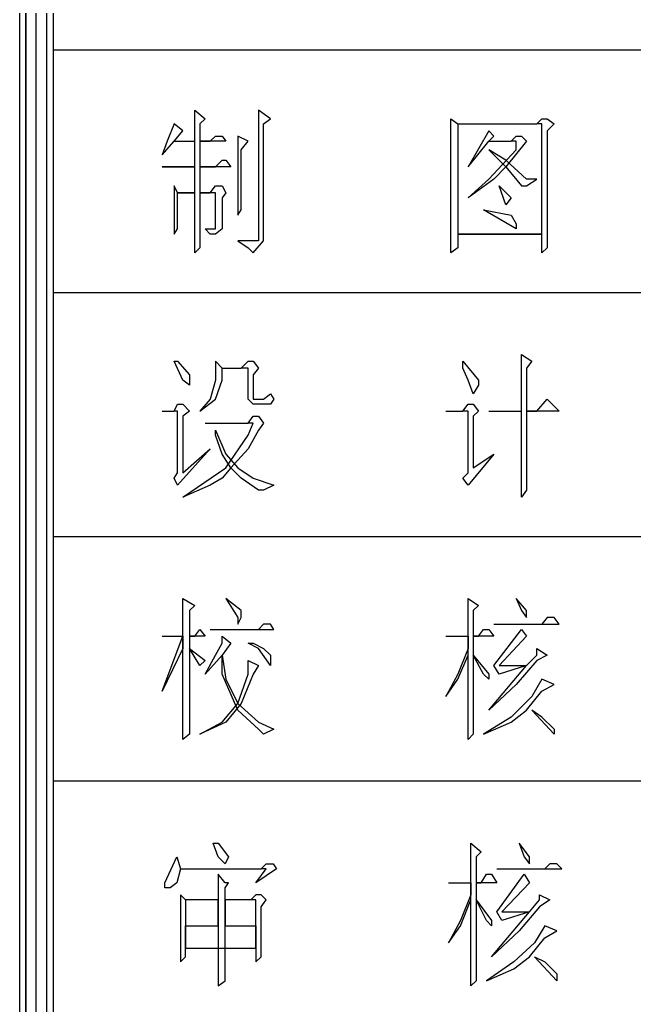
# Model space of a CAD drawing. Extents: x 0 to 1476, y -3 to 841.
# Drawn here: x 403.11 to 418.25, y 23.47 to 47.75 of the extents above; entities that cross this region are included whole.
import ezdxf

# ---------------------------------------------------------------- set-up
doc = ezdxf.new("R2010")
doc.units = 0
doc.header["$LTSCALE"] = 3
doc.header["$MEASUREMENT"] = 0
doc.layers.add('2', color=1, linetype='CONTINUOUS')
doc.layers.add('BORDER', color=7, linetype='CONTINUOUS')

msp = doc.modelspace()

# ---------------------------------------------------------------- linework, layer by layer
at = {"layer": '2'}
msp.add_line((403.10812, 11.00812), (403.10812, 409.85467), dxfattribs=at)
at = {"layer": 'BORDER'}
for p, q in [((403.25594, 11.00812), (403.25594, 61.71126)), ((403.25594, 61.71126), (403.25594, 11.00812)), ((403.51001, 10.60253), (403.51001, 61.4572)), ((403.76407, 61.20314), (403.76407, 10.85659)), ((403.93344, 61.03376), (403.93344, 11.02597)), ((582.99188, 47.00019), (403.94687, 47.00019)), ((407.41905, 45.51816), (407.67311, 45.30644)), ((407.41905, 44.75598), (407.41905, 45.51816)), ((408.98576, 45.51816), (408.98576, 42.30005)), ((409.28217, 45.30644), (408.98576, 45.51816)), ((406.91092, 45.17941), (406.74155, 44.75598)), ((407.12264, 45.01004), (406.91092, 45.17941)), ((407.67311, 45.30644), (407.54608, 45.17941)), ((407.54608, 45.17941), (407.54608, 44.75598)), ((409.11279, 45.17941), (409.28217, 45.30644)), ((409.11279, 42.30005), (409.11279, 45.17941)), ((413.72824, 42.00364), (413.72824, 45.30644)), ((413.72824, 45.30644), (413.89762, 45.17941)), ((413.89762, 45.17941), (413.89762, 42.13067)), ((413.89762, 45.17941), (415.84542, 45.17941)), ((415.84542, 45.17941), (415.97246, 45.30644)), ((415.97246, 45.17941), (415.84542, 45.17941)), ((415.97246, 45.30644), (416.09949, 45.30644)), ((415.97246, 42.46942), (415.97246, 45.17941)), ((416.09949, 45.30644), (416.26886, 45.17941)), ((416.26886, 45.17941), (416.09949, 45.01004)), ((406.91092, 44.75598), (407.12264, 45.01004)), ((414.6598, 45.01004), (414.15168, 44.12082)), ((414.78683, 44.88301), (414.6598, 45.01004)), ((416.09949, 45.01004), (416.09949, 42.13067)), ((406.61452, 44.41723), (406.91092, 44.75598)), ((406.74155, 44.75598), (406.61452, 44.41723)), ((406.91092, 44.75598), (407.41905, 44.75598)), ((407.41905, 44.12082), (407.41905, 44.75598)), ((407.54608, 44.75598), (407.54608, 44.12082)), ((408.18123, 44.75598), (407.54608, 44.75598)), ((407.54608, 44.75598), (407.80014, 44.75598)), ((407.80014, 44.75598), (407.92717, 44.88301)), ((407.92717, 44.88301), (408.09655, 44.88301)), ((408.09655, 44.88301), (408.18123, 44.75598)), ((408.47764, 44.88301), (408.47764, 42.9352)), ((408.7317, 44.75598), (408.47764, 44.88301)), ((408.56232, 44.54426), (408.7317, 44.75598)), ((414.15168, 44.12082), (414.6598, 44.75598)), ((414.6598, 44.75598), (414.78683, 44.88301)), ((414.6598, 44.75598), (415.21027, 44.75598)), ((415.59136, 44.75598), (415.08324, 44.12082)), ((415.21027, 44.75598), (415.3373, 44.88301)), ((415.3373, 44.75598), (415.21027, 44.75598)), ((415.3373, 44.88301), (415.46433, 44.88301)), ((415.3373, 44.54426), (415.3373, 44.75598)), ((415.46433, 44.88301), (415.59136, 44.75598)), ((408.56232, 43.06223), (408.56232, 44.54426)), ((414.6598, 43.82442), (415.3373, 44.54426)), ((414.6598, 44.54426), (415.08324, 44.12082)), ((415.08324, 44.2902), (414.6598, 44.54426)), ((407.92717, 44.12082), (408.09655, 44.2902)), ((408.09655, 44.2902), (408.18123, 44.2902)), ((408.18123, 44.2902), (408.30826, 44.12082)), ((415.59136, 43.82442), (415.08324, 44.2902)), ((406.61452, 44.12082), (407.41905, 44.12082)), ((407.41905, 44.12082), (406.61452, 44.12082)), ((407.41905, 43.48567), (407.41905, 44.12082)), ((407.54608, 44.12082), (407.54608, 43.48567)), ((408.30826, 44.12082), (407.54608, 44.12082)), ((407.54608, 44.12082), (407.92717, 44.12082)), ((415.08324, 44.12082), (414.78683, 43.82442)), ((415.08324, 44.12082), (415.46433, 43.65504)), ((414.15168, 43.35864), (414.6598, 43.82442)), ((414.78683, 43.82442), (414.15168, 43.35864)), ((415.84542, 43.82442), (415.59136, 43.82442)), ((415.59136, 43.65504), (415.84542, 43.82442)), ((406.91092, 43.65504), (406.91092, 42.46942)), ((406.99561, 43.48567), (406.91092, 43.65504)), ((406.99561, 43.48567), (407.41905, 43.48567)), ((406.99561, 42.59645), (406.99561, 43.48567)), ((407.41905, 43.48567), (406.99561, 43.48567)), ((407.41905, 42.00364), (407.41905, 43.48567)), ((407.54608, 43.48567), (407.54608, 42.13067)), ((407.92717, 43.48567), (407.54608, 43.48567)), ((407.54608, 43.48567), (407.80014, 43.48567)), ((407.80014, 43.48567), (407.92717, 43.65504)), ((407.92717, 43.65504), (408.09655, 43.65504)), ((407.92717, 42.59645), (407.92717, 43.48567)), ((408.09655, 43.65504), (408.18123, 43.48567)), ((408.18123, 43.48567), (408.09655, 43.35864)), ((415.08324, 43.18926), (414.91387, 43.65504)), ((414.91387, 43.65504), (415.21027, 43.35864)), ((415.46433, 43.65504), (415.59136, 43.65504)), ((408.09655, 43.35864), (408.09655, 42.59645)), ((415.21027, 43.35864), (415.08324, 43.18926)), ((408.47764, 42.9352), (408.56232, 43.06223)), ((415.3373, 42.59645), (414.53277, 43.06223)), ((414.53277, 43.06223), (415.21027, 42.9352)), ((415.21027, 42.9352), (415.3373, 42.72348)), ((415.3373, 42.72348), (415.3373, 42.59645)), ((406.91092, 42.46942), (406.99561, 42.59645)), ((407.67311, 42.59645), (407.92717, 42.59645)), ((407.80014, 42.46942), (407.67311, 42.59645)), ((408.09655, 42.59645), (407.92717, 42.46942)), ((407.92717, 42.46942), (407.80014, 42.46942)), ((408.47764, 42.30005), (408.7317, 42.13067)), ((408.98576, 42.30005), (408.47764, 42.30005)), ((408.85873, 42.00364), (409.11279, 42.30005)), ((413.89762, 42.46942), (415.97246, 42.46942)), ((415.97246, 42.46942), (413.89762, 42.46942)), ((415.97246, 42.00364), (415.97246, 42.46942)), ((407.54608, 42.13067), (407.41905, 42.00364)), ((408.7317, 42.13067), (408.85873, 42.00364)), ((413.89762, 42.13067), (413.72824, 42.00364)), ((416.09949, 42.13067), (415.97246, 42.00364)), ((403.94687, 41.02974), (463.94776, 41.02974)), ((407.12264, 38.87021), (406.91092, 39.33599)), ((406.91092, 39.33599), (406.99561, 39.33599)), ((406.99561, 39.33599), (407.29202, 38.99725)), ((407.92717, 39.33599), (407.92717, 38.87021)), ((408.09655, 39.16662), (407.92717, 39.33599)), ((408.56232, 39.16662), (408.7317, 39.33599)), ((408.7317, 39.33599), (408.85873, 39.33599)), ((408.85873, 39.33599), (408.98576, 39.16662)), ((414.02465, 39.16662), (414.02465, 39.33599)), ((414.02465, 39.33599), (414.40574, 38.87021)), ((415.46433, 39.50537), (415.71839, 39.33599)), ((415.46433, 38.10803), (415.46433, 39.50537)), ((415.71839, 39.33599), (415.59136, 39.16662)), ((408.09655, 39.16662), (408.56232, 39.16662)), ((408.09655, 38.87021), (408.09655, 39.16662)), ((408.7317, 39.16662), (408.56232, 39.16662)), ((408.7317, 38.40444), (408.7317, 39.16662)), ((408.98576, 39.16662), (408.85873, 38.99725)), ((414.15168, 38.87021), (414.02465, 39.16662)), ((415.59136, 39.16662), (415.59136, 38.10803)), ((407.29202, 38.74318), (407.12264, 38.87021)), ((407.29202, 38.99725), (407.29202, 38.74318)), ((407.92717, 38.87021), (407.80014, 38.40444)), ((407.92717, 38.40444), (408.09655, 38.87021)), ((408.85873, 38.99725), (408.85873, 38.40444)), ((414.27871, 38.53147), (414.15168, 38.87021)), ((414.40574, 38.87021), (414.40574, 38.74318)), ((414.40574, 38.74318), (414.27871, 38.53147)), ((407.54608, 38.10803), (407.92717, 38.40444)), ((407.80014, 38.40444), (407.54608, 38.10803)), ((408.85873, 38.2774), (408.7317, 38.40444)), ((408.85873, 38.40444), (409.11279, 38.40444)), ((409.11279, 38.40444), (409.28217, 38.53147)), ((409.28217, 38.53147), (409.36685, 38.40444)), ((409.36685, 38.40444), (409.28217, 38.2774)), ((415.84542, 38.10803), (416.09949, 38.40444)), ((416.09949, 38.40444), (416.39589, 38.10803)), ((406.91092, 38.10803), (406.99561, 38.2774)), ((406.99561, 38.2774), (407.12264, 38.2774)), ((407.12264, 38.2774), (407.29202, 38.10803)), ((409.28217, 38.2774), (408.85873, 38.2774)), ((414.02465, 38.10803), (414.15168, 38.2774)), ((414.15168, 38.2774), (414.27871, 38.2774)), ((414.27871, 38.2774), (414.40574, 38.10803)), ((406.61452, 38.10803), (406.91092, 38.10803)), ((406.99561, 38.10803), (406.91092, 38.10803)), ((406.99561, 36.58366), (406.99561, 38.10803)), ((407.29202, 38.10803), (407.12264, 37.981)), ((407.12264, 37.981), (407.12264, 36.58366)), ((408.7317, 37.81162), (408.85873, 37.981)), ((408.85873, 37.981), (408.98576, 37.981)), ((408.98576, 37.981), (409.11279, 37.81162)), ((413.60121, 38.10803), (414.02465, 38.10803)), ((414.15168, 38.10803), (414.02465, 38.10803)), ((414.15168, 36.58366), (414.15168, 38.10803)), ((414.40574, 38.10803), (414.27871, 37.981)), ((414.27871, 37.981), (414.27871, 36.71069)), ((414.6598, 38.10803), (415.46433, 38.10803)), ((415.46433, 35.99085), (415.46433, 38.10803)), ((415.59136, 38.10803), (415.59136, 36.16022)), ((416.39589, 38.10803), (415.59136, 38.10803)), ((415.59136, 38.10803), (415.84542, 38.10803)), ((407.67311, 37.81162), (408.7317, 37.81162)), ((407.92717, 37.51522), (407.92717, 37.64225)), ((407.92717, 37.64225), (408.18123, 37.04944)), ((408.85873, 37.81162), (408.7317, 37.81162)), ((408.7317, 37.51522), (408.85873, 37.81162)), ((408.98576, 37.64225), (408.7317, 37.17647)), ((409.11279, 37.81162), (408.98576, 37.64225)), ((408.09655, 37.04944), (407.92717, 37.51522)), ((408.18123, 36.71069), (408.7317, 37.51522)), ((407.80014, 37.17647), (406.99561, 36.28725)), ((407.12264, 36.58366), (407.80014, 37.17647)), ((408.7317, 37.17647), (408.30826, 36.71069)), ((408.30826, 36.71069), (408.09655, 37.04944)), ((408.18123, 37.04944), (408.47764, 36.71069)), ((414.78683, 37.04944), (414.15168, 36.28725)), ((414.27871, 36.71069), (414.78683, 37.04944)), ((407.12264, 35.99085), (408.18123, 36.71069)), ((408.30826, 36.71069), (408.09655, 36.45663)), ((408.56232, 36.45663), (408.30826, 36.71069)), ((408.47764, 36.71069), (408.85873, 36.45663)), ((406.91092, 36.45663), (406.99561, 36.58366)), ((406.99561, 36.28725), (406.91092, 36.45663)), ((408.09655, 36.45663), (407.80014, 36.28725)), ((408.98576, 36.16022), (408.56232, 36.45663)), ((408.85873, 36.45663), (409.36685, 36.28725)), ((414.02465, 36.45663), (414.15168, 36.58366)), ((414.15168, 36.28725), (414.02465, 36.45663)), ((407.80014, 36.28725), (407.12264, 35.99085)), ((409.36685, 36.28725), (409.11279, 36.16022)), ((409.11279, 36.16022), (408.98576, 36.16022)), ((415.59136, 36.16022), (415.46433, 35.99085)), ((403.94687, 35.01695), (463.94776, 35.01695)), ((407.12264, 33.49258), (407.41905, 33.3232)), ((407.12264, 32.56102), (407.12264, 33.49258)), ((407.41905, 33.3232), (407.29202, 33.19617)), ((408.18123, 33.49258), (408.47764, 33.0268)), ((408.56232, 33.19617), (408.18123, 33.49258)), ((414.15168, 32.09524), (414.15168, 33.49258)), ((414.15168, 33.49258), (414.40574, 33.3232)), ((414.40574, 33.3232), (414.27871, 33.19617)), ((415.59136, 33.19617), (415.3373, 33.49258)), ((415.3373, 33.49258), (415.46433, 33.19617)), ((407.29202, 33.19617), (407.29202, 32.56102)), ((408.47764, 33.0268), (408.47764, 32.85742)), ((408.47764, 32.85742), (408.56232, 33.0268)), ((408.56232, 33.0268), (408.56232, 33.19617)), ((414.27871, 33.19617), (414.27871, 32.56102)), ((415.46433, 33.19617), (415.59136, 33.0268)), ((415.59136, 33.0268), (415.59136, 33.19617)), ((416.09949, 33.0268), (415.97246, 32.85742)), ((416.26886, 33.0268), (416.09949, 33.0268)), ((416.39589, 32.85742), (416.26886, 33.0268)), ((409.11279, 32.85742), (408.98576, 32.73039)), ((409.28217, 32.85742), (409.11279, 32.85742)), ((409.36685, 32.73039), (409.28217, 32.85742)), ((414.78683, 32.85742), (416.39589, 32.85742)), ((406.61452, 31.20602), (407.12264, 32.56102)), ((406.61452, 32.56102), (407.12264, 32.56102)), ((407.12264, 32.56102), (407.12264, 32.26461)), ((407.12264, 30.0204), (407.12264, 32.56102)), ((407.29202, 32.56102), (407.29202, 32.26461)), ((407.67311, 32.56102), (407.29202, 32.56102)), ((407.29202, 32.56102), (407.41905, 32.56102)), ((407.41905, 32.56102), (407.54608, 32.73039)), ((407.54608, 32.73039), (407.67311, 32.56102)), ((407.80014, 32.73039), (409.36685, 32.73039)), ((408.09655, 32.39164), (408.09655, 32.56102)), ((408.09655, 32.56102), (408.30826, 32.39164)), ((413.60121, 32.56102), (414.15168, 32.56102)), ((414.15168, 30.0204), (414.15168, 32.56102)), ((414.15168, 32.56102), (414.15168, 32.26461)), ((414.27871, 32.56102), (414.40574, 32.56102)), ((414.78683, 32.56102), (414.27871, 32.56102)), ((414.27871, 32.56102), (414.27871, 32.09524)), ((414.40574, 32.56102), (414.53277, 32.73039)), ((414.53277, 32.73039), (414.6598, 32.73039)), ((414.6598, 32.73039), (414.78683, 32.56102)), ((414.78683, 31.84118), (415.46433, 32.73039)), ((415.59136, 32.56102), (414.91387, 31.84118)), ((415.46433, 32.73039), (415.59136, 32.56102)), ((407.92717, 32.09524), (408.09655, 32.39164)), ((408.30826, 32.39164), (408.09655, 32.09524)), ((408.98576, 32.26461), (408.7317, 32.39164)), ((408.7317, 32.39164), (408.85873, 32.39164)), ((408.85873, 32.39164), (409.11279, 32.26461)), ((407.12264, 32.26461), (406.61452, 31.20602)), ((407.29202, 32.26461), (407.29202, 30.14743)), ((407.54608, 31.84118), (407.29202, 32.26461)), ((407.29202, 32.26461), (407.67311, 31.96821)), ((407.67311, 31.62946), (407.92717, 32.09524)), ((408.09655, 32.09524), (407.67311, 31.62946)), ((408.09655, 31.62946), (408.09655, 32.09524)), ((408.09655, 32.09524), (408.18123, 31.50243)), ((409.28217, 31.84118), (408.98576, 32.26461)), ((409.11279, 32.26461), (409.28217, 32.09524)), ((409.28217, 32.09524), (409.28217, 31.84118)), ((414.15168, 32.26461), (413.89762, 31.62946)), ((413.89762, 31.50243), (414.15168, 32.09524)), ((414.27871, 32.09524), (414.6598, 31.62946)), ((414.53277, 31.62946), (414.27871, 32.09524)), ((414.27871, 32.09524), (414.27871, 30.14743)), ((415.59136, 31.84118), (415.84542, 32.09524)), ((415.84542, 32.26461), (416.09949, 32.09524)), ((415.84542, 32.09524), (415.84542, 32.26461)), ((416.09949, 32.09524), (415.84542, 31.96821)), ((407.67311, 31.96821), (407.54608, 31.84118)), ((408.7317, 31.96821), (408.98576, 31.84118)), ((408.7317, 31.62946), (408.7317, 31.96821)), ((408.98576, 31.84118), (408.85873, 31.62946)), ((414.6598, 30.74024), (415.59136, 31.84118)), ((414.91387, 31.62946), (414.78683, 31.84118)), ((414.91387, 31.84118), (415.59136, 31.84118)), ((415.59136, 31.84118), (414.91387, 31.62946)), ((415.84542, 31.96821), (415.3373, 31.3754)), ((408.47764, 30.74024), (408.09655, 31.62946)), ((408.47764, 30.90962), (408.7317, 31.62946)), ((408.85873, 31.62946), (408.56232, 30.90962)), ((413.89762, 31.62946), (413.60121, 31.07899)), ((414.6598, 31.50243), (414.53277, 31.62946)), ((414.6598, 31.62946), (414.6598, 31.50243)), ((408.18123, 31.50243), (408.47764, 30.90962)), ((413.60121, 31.07899), (413.89762, 31.50243)), ((415.3373, 31.3754), (414.6598, 30.74024)), ((415.97246, 31.50243), (415.71839, 31.07899)), ((416.26886, 31.3754), (415.97246, 31.50243)), ((415.97246, 31.20602), (416.26886, 31.3754)), ((415.71839, 31.07899), (415.21027, 30.57087)), ((415.59136, 30.74024), (415.97246, 31.20602)), ((408.09655, 30.44384), (408.47764, 30.90962)), ((408.56232, 30.90962), (408.18123, 30.44384)), ((408.47764, 30.90962), (408.98576, 30.44384)), ((408.98576, 30.27446), (408.47764, 30.74024)), ((415.21027, 30.44384), (415.59136, 30.74024)), ((416.26886, 30.14743), (415.71839, 30.74024)), ((415.97246, 30.57087), (415.71839, 30.74024)), ((407.54608, 30.14743), (408.09655, 30.44384)), ((408.18123, 30.44384), (407.54608, 30.14743)), ((408.98576, 30.44384), (409.36685, 30.27446)), ((415.21027, 30.57087), (414.53277, 30.14743)), ((414.53277, 30.14743), (415.21027, 30.44384)), ((415.97246, 30.57087), (416.26886, 30.27446)), ((407.29202, 30.14743), (407.12264, 30.0204)), ((409.11279, 30.14743), (408.98576, 30.27446)), ((409.36685, 30.27446), (409.11279, 30.14743)), ((414.27871, 30.14743), (414.15168, 30.0204)), ((416.26886, 30.27446), (416.26886, 30.14743)), ((403.94687, 29.00415), (463.94776, 29.00415)), ((407.99659, 27.12658), (407.86956, 27.46533)), ((407.86956, 27.46533), (407.99659, 27.46533)), ((407.99659, 27.46533), (408.25066, 27.12658)), ((414.2211, 26.06799), (414.2211, 27.46533)), ((414.2211, 27.46533), (414.47517, 27.25361)), ((415.66079, 27.12658), (415.40673, 27.46533)), ((415.40673, 27.46533), (415.53376, 27.12658)), ((414.47517, 27.25361), (414.34813, 27.12658)), ((406.68394, 26.49142), (406.98035, 27.12658)), ((406.98035, 27.12658), (407.06504, 26.83017)), ((408.16597, 26.9572), (407.99659, 27.12658)), ((408.25066, 27.12658), (408.16597, 26.9572)), ((409.05518, 26.83017), (409.18222, 26.9572)), ((409.18222, 26.9572), (409.35159, 26.9572)), ((409.35159, 26.9572), (409.43628, 26.83017)), ((414.34813, 27.12658), (414.34813, 26.49142)), ((415.53376, 27.12658), (415.66079, 26.9572)), ((415.66079, 26.9572), (415.66079, 27.12658)), ((416.16891, 26.9572), (416.04188, 26.83017)), ((416.33828, 26.9572), (416.16891, 26.9572)), ((416.46532, 26.83017), (416.33828, 26.9572)), ((407.06504, 26.83017), (406.98035, 26.49142)), ((407.06504, 26.83017), (409.05518, 26.83017)), ((408.16597, 26.49142), (407.99659, 26.70314)), ((407.99659, 26.70314), (407.99659, 26.06799)), ((409.43628, 26.83017), (408.92815, 26.49142)), ((408.92815, 26.49142), (409.18222, 26.83017)), ((409.18222, 26.83017), (409.05518, 26.83017)), ((414.47517, 26.49142), (414.6022, 26.70314)), ((414.6022, 26.70314), (414.72923, 26.70314)), ((414.72923, 26.70314), (414.85626, 26.49142)), ((414.85626, 26.83017), (416.46532, 26.83017)), ((414.85626, 25.77158), (415.53376, 26.70314)), ((415.53376, 26.70314), (415.66079, 26.49142)), ((406.68394, 26.36439), (406.68394, 26.49142)), ((406.98035, 26.49142), (406.81097, 26.36439)), ((408.16597, 26.36439), (408.25066, 26.49142)), ((408.25066, 26.49142), (408.16597, 26.49142)), ((413.67064, 26.49142), (414.2211, 26.49142)), ((414.2211, 23.95081), (414.2211, 26.49142)), ((414.2211, 26.49142), (414.2211, 26.19502)), ((414.34813, 26.49142), (414.47517, 26.49142)), ((414.85626, 26.49142), (414.34813, 26.49142)), ((414.34813, 26.49142), (414.34813, 26.06799)), ((415.66079, 26.49142), (414.98329, 25.77158)), ((406.81097, 26.36439), (406.68394, 26.36439)), ((408.16597, 26.06799), (408.16597, 26.36439)), ((407.06504, 26.19502), (407.06504, 24.54362)), ((407.19207, 26.06799), (407.06504, 26.19502)), ((407.19207, 26.06799), (407.19207, 24.88237)), ((407.99659, 26.06799), (407.19207, 26.06799)), ((407.99659, 26.06799), (407.99659, 24.88237)), ((407.99659, 25.43283), (407.99659, 26.06799)), ((408.16597, 24.88237), (408.16597, 26.06799)), ((408.80112, 26.06799), (408.16597, 26.06799)), ((408.16597, 26.06799), (408.16597, 25.43283)), ((408.92815, 26.19502), (408.80112, 26.06799)), ((408.92815, 26.06799), (408.80112, 26.06799)), ((409.05518, 26.19502), (408.92815, 26.19502)), ((408.92815, 24.88237), (408.92815, 26.06799)), ((409.18222, 26.06799), (409.05518, 26.19502)), ((409.05518, 25.89861), (409.18222, 26.06799)), ((414.2211, 26.19502), (413.96704, 25.55987)), ((413.96704, 25.43283), (414.2211, 26.06799)), ((414.34813, 26.06799), (414.34813, 24.07784)), ((414.34813, 26.06799), (414.72923, 25.55987)), ((414.6022, 25.55987), (414.34813, 26.06799)), ((415.66079, 25.77158), (415.91485, 26.06799)), ((415.91485, 26.06799), (415.91485, 26.19502)), ((415.91485, 26.19502), (416.16891, 26.06799)), ((416.16891, 26.06799), (415.91485, 25.89861)), ((409.05518, 24.67065), (409.05518, 25.89861)), ((414.72923, 24.67065), (415.66079, 25.77158)), ((414.98329, 25.55987), (414.85626, 25.77158)), ((414.98329, 25.77158), (415.66079, 25.77158)), ((415.66079, 25.77158), (414.98329, 25.55987)), ((415.91485, 25.89861), (415.40673, 25.3058)), ((413.96704, 25.55987), (413.67064, 25.0094)), ((414.72923, 25.43283), (414.6022, 25.55987)), ((414.72923, 25.55987), (414.72923, 25.43283)), ((407.19207, 24.88237), (407.19207, 25.43283)), ((407.19207, 25.43283), (407.99659, 25.43283)), ((408.16597, 25.43283), (408.92815, 25.43283)), ((408.92815, 25.43283), (408.92815, 24.88237)), ((413.67064, 25.0094), (413.96704, 25.43283)), ((415.40673, 25.3058), (414.72923, 24.67065)), ((416.04188, 25.43283), (415.78782, 25.0094)), ((416.33828, 25.3058), (416.04188, 25.43283)), ((416.04188, 25.13643), (416.33828, 25.3058)), ((415.78782, 25.0094), (415.27969, 24.54362)), ((415.66079, 24.67065), (416.04188, 25.13643)), ((407.19207, 24.88237), (407.99659, 24.88237)), ((407.19207, 24.67065), (407.19207, 24.88237)), ((407.99659, 24.88237), (408.16597, 24.88237)), ((407.99659, 24.88237), (407.99659, 23.95081)), ((408.16597, 24.88237), (408.92815, 24.88237)), ((408.16597, 24.07784), (408.16597, 24.88237)), ((408.92815, 24.88237), (408.92815, 24.54362)), ((407.06504, 24.54362), (407.19207, 24.67065)), ((408.92815, 24.54362), (409.05518, 24.67065)), ((415.27969, 24.54362), (414.6022, 24.07784)), ((415.27969, 24.37424), (415.66079, 24.67065)), ((415.78782, 24.67065), (416.04188, 24.54362)), ((416.33828, 24.07784), (415.78782, 24.67065)), ((416.04188, 24.54362), (416.33828, 24.24721)), ((414.6022, 24.07784), (415.27969, 24.37424)), ((407.99659, 23.95081), (408.16597, 24.07784)), ((414.34813, 24.07784), (414.2211, 23.95081)), ((416.33828, 24.24721), (416.33828, 24.07784))]:
    msp.add_line(p, q, dxfattribs=at)

doc.saveas('drawing.dxf')
